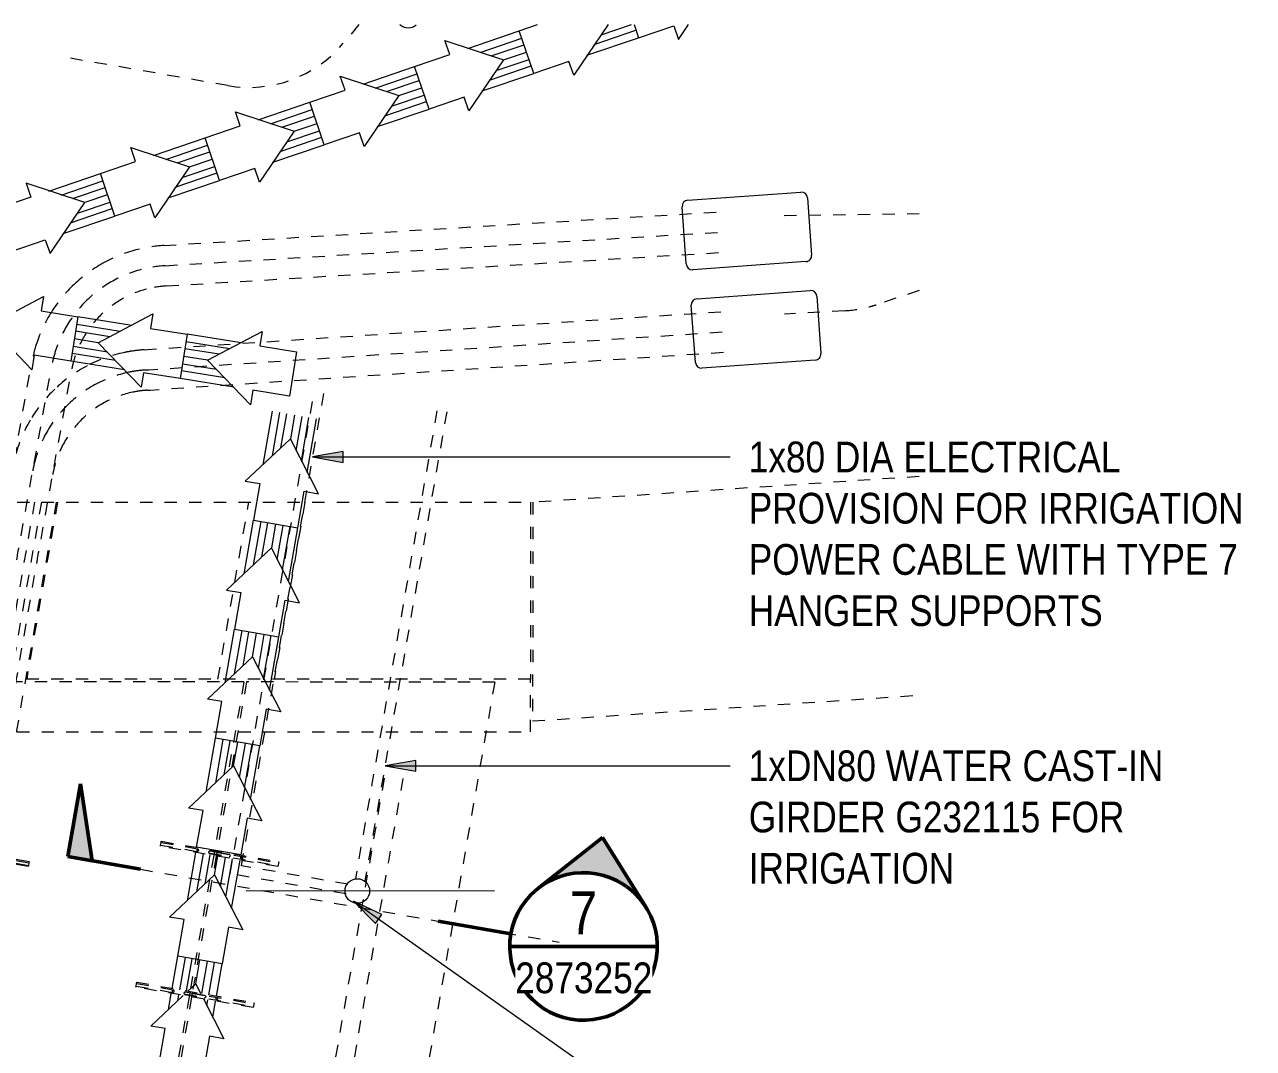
# Model space of a CAD drawing. Header units: metres. Extents: x 2 to 65, y 3 to 557.
# Drawn here: x 53.49 to 63.48, y 541.61 to 549.94 of the extents above; entities that cross this region are included whole.
import ezdxf

# ---------------------------------------------------------------- set-up
doc = ezdxf.new("R2010")
doc.units = ezdxf.units.M
for name, pattern in [('Dash - Tight', [0.0045, 0.003, -0.0015]), ('Dashed', [0.0075, 0.005, -0.0025]), ('Dot_Section Line', [0.02, 0, -0.02]), ('JacobsDash', [0.0045, 0.003, -0.0015]), ('JacobsDoubleCenter', [0.0255, 0.015, -0.0015, 0.003, -0.0015, 0.003, -0.0015])]:
    doc.linetypes.add(name, pattern=pattern)
for name, color, linetype, lineweight in [('A-DETL', 7, 'Continuous', 13), ('A-GENM', 7, 'Continuous', 35), ('G-ANNO-TEXT', 7, 'Continuous', 9), ('S-BEAM', 7, 'Continuous', 50), ('S-BEAM-HDLN', 7, 'JacobsDash', 18)]:
    doc.layers.add(name, color=color, linetype=linetype, lineweight=lineweight)
doc.layers.add('G-ANNO-SYMB', color=7, linetype='Continuous', lineweight=35, true_color=0x0080ff)
doc.styles.add('Arial Narrow_4', font='ARIALN.TTF', dxfattribs={"height": 0.35})
doc.styles.add('Arial Narrow_5', font='ARIALN.TTF', dxfattribs={"height": 0.25})

# ---------------------------------------------------------------- blocks, each defined once
blk = doc.blocks.new('T2DPAA-T2D-C3S-SD-M2D-100010_250_dwg-40816791-DRG-2873251 - SERVICE SUPPORT GENERAL ARRANGEMENT PLAN')
at = {"color": 252, "lineweight": 18, "true_color": 0x888888}
for p, q in [((82.8273, -621.7035), (83.073, -622.072)), ((82.8215, -621.8088), (83.0204, -622.1071)), ((82.5231, -621.9063), (82.7688, -622.2749)), ((82.8176, -621.9044), (82.9736, -622.1383)), ((82.6226, -621.9414), (82.8215, -622.2398)), ((82.7123, -621.9746), (82.8683, -622.2086)), ((81.5805, -622.6733), (81.5358, -622.2326)), ((81.6349, -622.583), (81.5987, -622.2262)), ((81.6831, -622.5003), (81.6547, -622.2206)), ((81.809, -622.4876), (81.7806, -622.2078)), ((81.8728, -622.5588), (81.8365, -622.2021)), ((81.9442, -622.6364), (81.8995, -622.1957)), ((83.3266, -622.4523), (83.5723, -622.8209)), ((83.3207, -622.5576), (83.5196, -622.856)), ((83.0224, -622.6551), (83.2681, -623.0237)), ((83.1218, -622.6902), (83.3208, -622.9886)), ((83.2115, -622.7234), (83.3676, -622.9574)), ((83.3168, -622.6532), (83.4728, -622.8872)), ((81.6714, -623.5687), (81.6267, -623.128)), ((81.7259, -623.4784), (81.6896, -623.1216)), ((81.774, -623.3957), (81.7456, -623.1159)), ((81.8999, -623.383), (81.8715, -623.1032)), ((81.9637, -623.4542), (81.9275, -623.0975)), ((82.0352, -623.5318), (81.9904, -623.0911)), ((83.8258, -623.2012), (84.0716, -623.5697)), ((83.82, -623.3065), (84.0189, -623.6048)), ((83.5217, -623.404), (83.7674, -623.7725)), ((83.8161, -623.402), (83.9721, -623.636)), ((83.6211, -623.4391), (83.82, -623.7374)), ((83.7108, -623.4722), (83.8668, -623.7062)), ((81.1222, -623.9598), (81.5634, -623.9209)), ((80.2256, -624.0388), (80.6669, -623.9999)), ((81.2118, -624.0154), (81.5689, -623.9839)), ((84.3251, -623.95), (84.5708, -624.3185)), ((79.3291, -624.1178), (79.7703, -624.0789)), ((80.3152, -624.0944), (80.6724, -624.0629)), ((80.3972, -624.1437), (80.6773, -624.119)), ((81.2937, -624.0646), (81.5739, -624.04)), ((84.3193, -624.0553), (84.5182, -624.3536)), ((77.9753, -624.2371), (77.9773, -624.237)), ((78.4326, -624.1968), (78.8738, -624.158)), ((78.5222, -624.2525), (78.8794, -624.221)), ((79.4187, -624.1734), (79.7759, -624.142)), ((79.5007, -624.2227), (79.7808, -624.198)), ((81.2327, -624.2535), (81.5899, -624.222)), ((81.3048, -624.1907), (81.585, -624.166)), ((84.0209, -624.1528), (84.2666, -624.5213)), ((84.1204, -624.1879), (84.3193, -624.4862)), ((84.2101, -624.221), (84.3661, -624.455)), ((84.3154, -624.1508), (84.4714, -624.3848)), ((76.8156, -624.3394), (77.0808, -624.316)), ((77.5361, -624.2759), (77.9345, -624.2407)), ((77.6257, -624.3315), (77.94, -624.3038)), ((77.9808, -624.3002), (77.9828, -624.3)), ((78.6042, -624.3017), (78.8843, -624.277)), ((79.5118, -624.3487), (79.7919, -624.3241)), ((80.3362, -624.3325), (80.6934, -624.3011)), ((80.4083, -624.2697), (80.6885, -624.245)), ((81.1543, -624.324), (81.5955, -624.2851)), ((76.6395, -624.3549), (76.7747, -624.343)), ((76.7291, -624.4105), (76.7803, -624.406)), ((76.8211, -624.4024), (77.0863, -624.379)), ((76.826, -624.4584), (77.0912, -624.435)), ((77.7076, -624.3807), (77.9449, -624.3598)), ((77.9857, -624.3562), (77.9878, -624.356)), ((77.9913, -624.4192), (77.9933, -624.4191)), ((78.6153, -624.4278), (78.8954, -624.4031)), ((79.4397, -624.4116), (79.7969, -624.3801)), ((80.2577, -624.403), (80.6989, -624.3641)), ((76.9007, -624.5154), (76.8361, -624.5737)), ((77.7187, -624.5068), (77.9559, -624.4859)), ((77.9968, -624.4823), (77.9989, -624.4821)), ((78.4647, -624.561), (78.9059, -624.5221)), ((78.5432, -624.4906), (78.9003, -624.4591)), ((79.3612, -624.482), (79.8024, -624.4431)), ((76.837, -624.5845), (77.1024, -624.5611)), ((76.8419, -624.6405), (77.1073, -624.6171)), ((77.5682, -624.64), (77.9664, -624.6049)), ((77.6466, -624.5696), (77.9608, -624.5419)), ((78.0017, -624.5383), (78.0038, -624.5381)), ((78.0072, -624.6013), (78.0094, -624.6012)), ((76.6716, -624.7191), (76.8066, -624.7072)), ((76.7501, -624.6486), (76.8011, -624.6441)), ((76.8474, -624.7036), (77.1129, -624.6802)), ((84.8244, -624.6988), (85.0701, -625.0673)), ((84.8185, -624.8041), (85.0174, -625.1024)), ((84.5202, -624.9016), (84.7659, -625.2701)), ((84.6196, -624.9367), (84.8186, -625.235)), ((84.8146, -624.8996), (84.9706, -625.1336)), ((84.7093, -624.9698), (84.8653, -625.2038)), ((85.0195, -625.6504), (85.2652, -626.019)), ((85.1189, -625.6855), (85.3178, -625.9839)), ((85.2086, -625.7187), (85.3533, -625.9357))]:
    blk.add_line(p, q, dxfattribs=at)
at = {"color": 252, "lineweight": 18, "true_color": 0x888888, "flags": 128}
for points in [[(81.6466, -621.5146), (81.9879, -621.8828), (81.8689, -621.8948), (81.8995, -622.1956), (81.5358, -622.2326), (81.5052, -621.9318), (81.3863, -621.9439), (81.6466, -621.5146), (81.6267, -621.3188)], [(82.9209, -622.1734), (82.8117, -622.0097), (82.841, -621.5085), (82.7415, -621.5748), (82.5738, -621.3233), (82.2696, -621.5261), (82.4373, -621.7776), (82.3379, -621.8439), (82.8117, -622.0097)], [(83.311, -622.7585), (82.8371, -622.5928), (82.9366, -622.5265), (82.7689, -622.2749), (83.0731, -622.0721), (83.2408, -622.3236), (83.3402, -622.2573), (83.311, -622.7585), (83.4202, -622.9223)], [(81.7375, -622.41), (82.0788, -622.7782), (81.9599, -622.7902), (81.9904, -623.091), (81.6267, -623.1279), (81.5961, -622.8272), (81.4772, -622.8393), (81.7375, -622.41), (81.7176, -622.2142)], [(83.8103, -623.5073), (83.3364, -623.3416), (83.4359, -623.2753), (83.2681, -623.0237), (83.5723, -622.8209), (83.74, -623.0725), (83.8395, -623.0062), (83.8103, -623.5073), (83.9195, -623.6711)], [(81.8284, -623.3054), (82.1697, -623.6736), (82.0508, -623.6856), (82.0813, -623.9864), (81.7176, -624.0233), (81.6871, -623.7226), (81.5682, -623.7346), (81.8284, -623.3054), (81.8086, -623.1096)], [(84.3095, -624.2561), (83.8357, -624.0904), (83.9351, -624.0241), (83.7674, -623.7726), (84.0716, -623.5697), (84.2393, -623.8213), (84.3387, -623.755), (84.3095, -624.2561), (84.4187, -624.4199)], [(80.6829, -624.182), (80.4868, -624.1993), (80.0611, -623.9333), (80.0716, -624.0524), (79.7704, -624.0789), (79.8025, -624.4431), (80.1037, -624.4166), (80.1141, -624.5356), (80.4868, -624.1993)], [(81.5794, -624.103), (81.3833, -624.1203), (80.9576, -623.8543), (80.9681, -623.9734), (80.6669, -623.9999), (80.699, -624.3641), (81.0002, -624.3375), (81.0107, -624.4566), (81.3833, -624.1203)], [(79.5903, -624.2783), (79.2176, -624.6146), (79.2071, -624.4956), (78.906, -624.5221), (78.8739, -624.1579), (79.175, -624.1314), (79.1645, -624.0123), (79.5903, -624.2783), (79.7864, -624.261)], [(78.6938, -624.3573), (78.3211, -624.6937), (78.3106, -624.5746), (78.0095, -624.6011), (77.9774, -624.237), (78.2785, -624.2104), (78.268, -624.0914), (78.6938, -624.3573), (78.8899, -624.34)], [(77.7972, -624.4363), (77.4246, -624.7727), (77.4141, -624.6536), (77.1129, -624.6802), (77.0808, -624.316), (77.382, -624.2894), (77.3715, -624.1704), (77.7972, -624.4363), (77.9504, -624.4228)], [(76.7979, -624.6081), (76.528, -624.8517), (76.5176, -624.7326), (76.2164, -624.7592), (76.1843, -624.395), (76.4855, -624.3685), (76.475, -624.2494), (76.7834, -624.4421)], [(84.8088, -625.0049), (84.3349, -624.8392), (84.4344, -624.7729), (84.2667, -624.5214), (84.5709, -624.3186), (84.7386, -624.5701), (84.838, -624.5038), (84.8088, -625.0049), (84.918, -625.1687)], [(76.8269, -624.4693), (76.9007, -624.5154), (77.0968, -624.4981)], [(85.3046, -625.7526), (84.8342, -625.588), (84.9337, -625.5217), (84.7659, -625.2702), (85.0701, -625.0674), (85.1573, -625.1981)], [(85.3589, -625.9566), (85.2652, -626.019), (85.4329, -626.2706), (85.3335, -626.3369), (85.4729, -626.3856)]]:
    blk.add_lwpolyline(points, dxfattribs=at)
blk = doc.blocks.new('T2DPAA-T2D-PWC-SD-M2D-100001_ProposedDrainage_rvt-1-DRG-2873251 - SERVICE SUPPORT GENERAL ARRANGEMENT PLAN')
at = {"color": 252, "lineweight": 18, "true_color": 0x888888, "rotation": 75.11694444444437}
blk.add_blockref('T2DPAA-T2D-C3S-SD-M2D-100010_250_dwg-40816791-DRG-2873251 - SERVICE SUPPORT GENERAL ARRANGEMENT PLAN', (-1731.0833, 628.2185), dxfattribs=at)
blk = doc.blocks.new('T2DPAA-T2D-C3S-TT-XRF-100101_dwg-40805445-DRG-2873251 - SERVICE SUPPORT GENERAL ARRANGEMENT PLAN')
at = {"color": 191, "lineweight": 18, "true_color": 0xbf7fff}
for p, q in [((-204.911, -619.1575), (-204.4697, -619.0058)), ((-204.4059, -619.037), (-204.1058, -619.9102)), ((-204.6421, -620.0945), (-204.9422, -619.2212)), ((-205.6664, -619.4362), (-205.225, -619.2846)), ((-205.1612, -619.3157), (-204.8612, -620.189)), ((-205.3975, -620.3733), (-205.6975, -619.5)), ((-204.137, -619.974), (-204.5784, -620.1257)), ((-204.8923, -620.2527), (-205.3337, -620.4044))]:
    blk.add_line(p, q, dxfattribs=at)
at = {"color": 191, "linetype": 'Dashed', "lineweight": 18, "true_color": 0xbf7fff}
blk.add_line((-204.6329, -621.0462), (-204.8348, -620.7368), dxfattribs=at)
at = {"color": 191, "linetype": 'Dashed', "lineweight": 18, "true_color": 0xbf7fff, "flags": 128}
for points in [[(-211.0418, -614.5582), (-208.6168, -614.3463), (-208.6082, -614.3455), (-208.5651, -614.3418), (-208.5578, -614.3412), (-208.5062, -614.337), (-207.0563, -614.2194)], [(-211.0274, -614.7226), (-208.6025, -614.5107), (-208.5939, -614.5099), (-208.5507, -614.5061), (-208.5445, -614.5056), (-208.4929, -614.5014), (-207.043, -614.3838)], [(-211.0274, -614.7227), (-208.606, -614.511), (-208.5974, -614.5102), (-208.5494, -614.506), (-208.5431, -614.5055), (-208.4893, -614.5011), (-207.9021, -614.4535)], [(-211.013, -614.887), (-208.5881, -614.675), (-208.5795, -614.6743), (-208.5364, -614.6705), (-208.5312, -614.6701), (-208.4795, -614.6659), (-207.0296, -614.5483)], [(-211.013, -614.8871), (-208.5917, -614.6754), (-208.583, -614.6746), (-208.535, -614.6704), (-208.5298, -614.67), (-208.476, -614.6656), (-207.8888, -614.618)], [(-205.8563, -615.014), (-204.9748, -617.6736), (-204.9744, -617.6749), (-204.4324, -619.31), (-204.4324, -619.3101)], [(-206.8738, -615.1303), (-206.8653, -615.1556), (-206.8653, -615.1556), (-205.3505, -619.642), (-205.3504, -619.6421)], [(-206.7175, -615.0775), (-206.709, -615.1028), (-206.709, -615.1028), (-205.1941, -619.5892), (-205.1941, -619.5893)], [(-206.1695, -615.1178), (-205.2881, -617.7774), (-205.2876, -617.7787), (-204.7457, -619.4138), (-204.7457, -619.4139)], [(-206.0129, -615.0659), (-205.1314, -617.7255), (-205.131, -617.7268), (-204.5891, -619.3619), (-204.589, -619.362)], [(-207.0302, -615.1831), (-207.0216, -615.2083), (-207.0216, -615.2084), (-205.5068, -619.6947), (-205.5068, -619.6948)], [(-204.03, -620.886), (-204.3375, -619.7889), (-204.3375, -619.7888)], [(-204.948, -620.5005), (-205.0999, -620.0349), (-205.1, -620.0348)]]:
    blk.add_lwpolyline(points, dxfattribs=at)
at = {"color": 191, "linetype": 'Dashed', "lineweight": 18, "true_color": 0xbf7fff}
for centre, radius, start, end in [((-206.9621, -615.3805), 1.165, 86.98884, 94.63763), ((-206.9621, -615.3805), 1.165, 72.66489, 86.98884), ((-207.8213, -615.4502), 1.165, 74.44541, 90.3609), ((-207.8213, -615.4502), 1.165, 58.52991, 74.4454), ((-206.9621, -615.3805), 1.165, 58.34095, 72.66489), ((-206.9621, -615.3805), 1, 86.98884, 94.63763), ((-206.9621, -615.3805), 1, 72.66489, 86.98884), ((-206.9621, -615.3805), 1, 58.34095, 72.66489), ((-206.9621, -615.3805), 1.165, 44.017, 58.34095), ((-207.8213, -615.4502), 1, 90.3609, 94.63763), ((-207.8213, -615.4502), 1, 74.44541, 90.3609), ((-207.8213, -615.4502), 1, 58.52991, 74.4454), ((-207.8213, -615.4502), 1.165, 42.61442, 58.52991), ((-206.9621, -615.3805), 1, 44.017, 58.34095), ((-207.8213, -615.4502), 0.835, 90.3609, 94.63763), ((-207.8213, -615.4502), 0.835, 74.44541, 90.3609), ((-207.8213, -615.4502), 1, 42.61442, 58.52991), ((-206.9621, -615.3805), 0.835, 86.98884, 94.63763), ((-206.9621, -615.3805), 0.835, 72.66489, 86.98884), ((-206.9621, -615.3805), 0.835, 58.34095, 72.66489), ((-206.9621, -615.3805), 1.165, 29.69306, 44.017), ((-207.8213, -615.4502), 0.835, 58.52991, 74.4454), ((-207.8213, -615.4502), 0.835, 42.61442, 58.52991), ((-207.8213, -615.4502), 1.165, 26.69892, 42.61442), ((-206.9621, -615.3805), 0.835, 44.017, 58.34095), ((-206.9621, -615.3805), 1, 29.69306, 44.017), ((-207.8213, -615.4502), 1, 26.69892, 42.61442), ((-206.9621, -615.3805), 0.835, 29.69306, 44.017), ((-206.9621, -615.3805), 1.165, 18.33729, 29.69306), ((-207.8213, -615.4502), 0.835, 26.69892, 42.61442), ((-207.8213, -615.4502), 1.165, 23.34722, 26.69892), ((-206.9621, -615.3805), 1, 18.33729, 29.69306), ((-207.8213, -615.4502), 1, 23.34722, 26.69892), ((-207.8213, -615.4502), 1.165, 18.65745, 23.34722), ((-206.9621, -615.3805), 0.835, 18.33729, 29.69306), ((-207.8213, -615.4502), 0.835, 23.34722, 26.69892), ((-207.8213, -615.4502), 0.835, 18.65745, 23.34722), ((-207.8213, -615.4502), 1, 18.65745, 23.34722), ((-203.9973, -620.1903), 1, 198.07209, 209.95142), ((-203.9973, -620.1903), 1, 209.95141, 213.12712)]:
    blk.add_arc(centre, radius, start, end, dxfattribs=at)
at = {"color": 191, "lineweight": 18, "true_color": 0xbf7fff}
for centre, start, end in [((-204.4533, -619.0533), 18.96246, 108.96246), ((-204.8947, -619.2049), 108.96246, 198.96246), ((-205.2087, -619.332), 18.96246, 108.96246), ((-205.6501, -619.4837), 108.96246, 198.96246), ((-204.1533, -619.9265), 288.96246, 18.96246), ((-204.5947, -620.0782), 198.96246, 288.96246), ((-204.9086, -620.2053), 288.96246, 18.96246), ((-205.35, -620.3569), 198.96246, 288.96246)]:
    blk.add_arc(centre, 0.0502, start, end, dxfattribs=at)
blk = doc.blocks.new('T2DPAA-T2D-PWC-TT-M2D-100010_ProposedITS_rvt-1-DRG-2873251 - SERVICE SUPPORT GENERAL ARRANGEMENT PLAN')
at = {"color": 191, "linetype": 'Dashed', "lineweight": 18, "true_color": 0xbf7fff, "rotation": 75.11694444444437}
blk.add_blockref('T2DPAA-T2D-C3S-TT-XRF-100101_dwg-40805445-DRG-2873251 - SERVICE SUPPORT GENERAL ARRANGEMENT PLAN', (-1649.5339, 905.0565), dxfattribs=at)
blk = doc.blocks.new('T2DPAA-T2D-C3S-TF-XRF-100102_dwg-40805790-DRG-2873251 - SERVICE SUPPORT GENERAL ARRANGEMENT PLAN')
at = {"color": 1, "linetype": 'Dash - Tight', "lineweight": 18, "true_color": 0xff0000}
for p, q in [((67.9605, -690.3968), (67.8428, -689.059)), ((68.7139, -691.2994), (68.534, -691.2155))]:
    blk.add_line(p, q, dxfattribs=at)
at = {"lineweight": 18}
blk.add_line((68.7994, -691.6208), (68.7973, -691.6252), dxfattribs=at)
at = {"color": 1, "linetype": 'Dash - Tight', "lineweight": 18, "true_color": 0xff0000}
blk.add_arc((68.9567, -690.3092), 1, 185.02785, 244.99968, dxfattribs=at)
at = {"lineweight": 18}
blk.add_arc((68.888, -691.6674), 0.1, 154.99968, 236.22518, dxfattribs=at)
blk = doc.blocks.new('T2DPAA-T2D-PWC-TF-M2D-100101_TrafficSigDesign_rvt-1-DRG-2873251 - SERVICE SUPPORT GENERAL ARRANGEMENT PLAN')
at = {"color": 1, "linetype": 'Dash - Tight', "lineweight": 18, "true_color": 0xff0000, "rotation": 75.11694444444437}
blk.add_blockref('T2DPAA-T2D-C3S-TF-XRF-100102_dwg-40805790-DRG-2873251 - SERVICE SUPPORT GENERAL ARRANGEMENT PLAN', (-1792.1969, 661.0881), dxfattribs=at)
blk = doc.blocks.new('11_GEN_BR08_Type 3 Conduits_Support - 11_Type 2_6x100 Conduits-8968841-DRG-2873251 - SERVICE SUPPORT GENERAL ARRANGEMENT PLAN')
at = {"layer": 'A-GENM', "lineweight": 9}
for p, q in [((-0.485, 0.011), (-0.485, 0.0205)), ((-0.485, 0.0205), (0.485, 0.0205)), ((-0.485, -0.011), (-0.485, 0.011)), ((0.485, 0.011), (-0.485, 0.011)), ((0.485, 0.0205), (0.485, 0.011)), ((0.485, 0.011), (0.485, -0.011)), ((-0.485, -0.0205), (-0.485, -0.011)), ((0.485, -0.011), (-0.485, -0.011)), ((0.485, -0.0205), (-0.485, -0.0205)), ((0.485, -0.011), (0.485, -0.0205))]:
    blk.add_line(p, q, dxfattribs=at)
for centre, start, end in [((-0.265, 0), 90, 270), ((-0.265, 0), 270, 90), ((0.265, 0), 90, 270), ((0.265, 0), 270, 90)]:
    blk.add_arc(centre, 0.008, start, end, dxfattribs=at)
blk = doc.blocks.new('11_GEN_BR08_Utilities_Support - 11_GEN_8x100 COMMS-9336096-DRG-2873251 - SERVICE SUPPORT GENERAL ARRANGEMENT PLAN')
at = {"layer": 'A-GENM', "linetype": 'JacobsDash', "lineweight": 9}
for p, q in [((-0.485, 0.011), (-0.485, 0.0205)), ((-0.485, 0.0205), (0.485, 0.0205)), ((-0.485, -0.011), (-0.485, 0.011)), ((-0.485, 0.011), (0.485, 0.011)), ((0.485, 0.0205), (0.485, 0.011)), ((0.485, 0.011), (0.485, -0.011)), ((-0.485, -0.0205), (-0.485, -0.011)), ((-0.485, -0.011), (0.485, -0.011)), ((0.485, -0.0205), (-0.485, -0.0205)), ((0.485, -0.011), (0.485, -0.0205))]:
    blk.add_line(p, q, dxfattribs=at)
at = {"layer": 'A-GENM', "linetype": 'JacobsDash', "lineweight": 9, "flags": 128}
for points in [[(0.083, 0.008), (0.0829, 0.008), (0.0827, 0.008), (0.0824, 0.008), (0.0819, 0.008), (0.0813, 0.008), (0.0806, 0.008), (0.0798, 0.008), (0.0788, 0.008), (0.0777, 0.008), (0.0764, 0.008), (0.0751, 0.008), (0.0736, 0.008), (0.072, 0.008), (0.0703, 0.008), (0.0685, 0.008), (0.0666, 0.008), (0.0645, 0.008), (0.0624, 0.008), (0.0602, 0.008), (0.0578, 0.008), (0.0554, 0.008), (0.0529, 0.008), (0.0503, 0.008), (0.0476, 0.008), (0.0448, 0.008), (0.042, 0.008), (0.0391, 0.008), (0.0362, 0.008), (0.0331, 0.008), (0.0301, 0.008), (0.027, 0.008), (0.0238, 0.008), (0.0206, 0.008), (0.0174, 0.008), (0.0141, 0.008), (0.0108, 0.008), (0.0075, 0.008), (0.0042, 0.008), (0.0009, 0.008), (-0.0024, 0.008), (-0.0057, 0.008), (-0.009, 0.008), (-0.0123, 0.008), (-0.0156, 0.008), (-0.0189, 0.008), (-0.0221, 0.008), (-0.0253, 0.008), (-0.0284, 0.008), (-0.0315, 0.008), (-0.0345, 0.008), (-0.0375, 0.008), (-0.0405, 0.008), (-0.0433, 0.008), (-0.0461, 0.008), (-0.0488, 0.008), (-0.0515, 0.008), (-0.0541, 0.008), (-0.0565, 0.008), (-0.0589, 0.008), (-0.0612, 0.008), (-0.0634, 0.008), (-0.0655, 0.008), (-0.0675, 0.008), (-0.0694, 0.008), (-0.0711, 0.008), (-0.0728, 0.008), (-0.0743, 0.008), (-0.0757, 0.008), (-0.077, 0.008), (-0.0782, 0.008), (-0.0793, 0.008), (-0.0802, 0.008), (-0.081, 0.008), (-0.0816, 0.008), (-0.0822, 0.008), (-0.0826, 0.008), (-0.0828, 0.008), (-0.083, 0.008), (-0.083, 0.008)], [(-0.083, -0.008), (-0.0829, -0.008), (-0.0827, -0.008), (-0.0824, -0.008), (-0.0819, -0.008), (-0.0813, -0.008), (-0.0806, -0.008), (-0.0798, -0.008), (-0.0788, -0.008), (-0.0777, -0.008), (-0.0764, -0.008), (-0.0751, -0.008), (-0.0736, -0.008), (-0.072, -0.008), (-0.0703, -0.008), (-0.0685, -0.008), (-0.0666, -0.008), (-0.0645, -0.008), (-0.0624, -0.008), (-0.0602, -0.008), (-0.0578, -0.008), (-0.0554, -0.008), (-0.0529, -0.008), (-0.0503, -0.008), (-0.0476, -0.008), (-0.0448, -0.008), (-0.042, -0.008), (-0.0391, -0.008), (-0.0362, -0.008), (-0.0331, -0.008), (-0.0301, -0.008), (-0.027, -0.008), (-0.0238, -0.008), (-0.0206, -0.008), (-0.0174, -0.008), (-0.0141, -0.008), (-0.0108, -0.008), (-0.0075, -0.008), (-0.0042, -0.008), (-0.0009, -0.008), (0.0024, -0.008), (0.0057, -0.008), (0.009, -0.008), (0.0123, -0.008), (0.0156, -0.008), (0.0189, -0.008), (0.0221, -0.008), (0.0253, -0.008), (0.0284, -0.008), (0.0315, -0.008), (0.0345, -0.008), (0.0375, -0.008), (0.0405, -0.008), (0.0433, -0.008), (0.0461, -0.008), (0.0488, -0.008), (0.0515, -0.008), (0.0541, -0.008), (0.0565, -0.008), (0.0589, -0.008), (0.0612, -0.008), (0.0634, -0.008), (0.0655, -0.008), (0.0675, -0.008), (0.0694, -0.008), (0.0711, -0.008), (0.0728, -0.008), (0.0743, -0.008), (0.0757, -0.008), (0.077, -0.008), (0.0782, -0.008), (0.0793, -0.008), (0.0802, -0.008), (0.081, -0.008), (0.0816, -0.008), (0.0822, -0.008), (0.0826, -0.008), (0.0828, -0.008), (0.083, -0.008), (0.083, -0.008)]]:
    blk.add_lwpolyline(points, dxfattribs=at)
at = {"layer": 'A-GENM', "linetype": 'JacobsDash', "lineweight": 9}
for centre, start, end in [((-0.18, 0), 90, 270), ((-0.18, 0), 270, 90), ((-0.083, 0), 150, 180), ((-0.083, 0), 180, 210), ((-0.083, 0), 75, 135), ((0.083, 0), 60, 99.61192), ((0.083, 0), 0, 30), ((0.083, 0), 330, 0), ((0.18, 0), 90, 270), ((0.18, 0), 270, 90), ((-0.083, 0), 240, 279.61192), ((0.083, 0), 255, 300)]:
    blk.add_arc(centre, 0.008, start, end, dxfattribs=at)
blk = doc.blocks.new('11_GEN_BR08_Utilities_Support - 11_GEN_8x100 COMMS-9336121-DRG-2873251 - SERVICE SUPPORT GENERAL ARRANGEMENT PLAN')
at = {"layer": 'A-GENM', "linetype": 'JacobsDash', "lineweight": 9}
for p, q in [((-0.485, 0.011), (-0.485, 0.0205)), ((-0.485, 0.0205), (0.485, 0.0205)), ((-0.485, -0.011), (-0.485, 0.011)), ((-0.485, 0.011), (0.485, 0.011)), ((0.485, 0.0205), (0.485, 0.011)), ((0.485, 0.011), (0.485, -0.011)), ((-0.485, -0.0205), (-0.485, -0.011)), ((-0.485, -0.011), (0.485, -0.011)), ((0.485, -0.0205), (-0.485, -0.0205)), ((0.485, -0.011), (0.485, -0.0205))]:
    blk.add_line(p, q, dxfattribs=at)
at = {"layer": 'A-GENM', "linetype": 'JacobsDash', "lineweight": 9, "flags": 128}
for points in [[(0.083, 0.008), (0.0829, 0.008), (0.0827, 0.008), (0.0824, 0.008), (0.0819, 0.008), (0.0813, 0.008), (0.0806, 0.008), (0.0798, 0.008), (0.0788, 0.008), (0.0777, 0.008), (0.0764, 0.008), (0.0751, 0.008), (0.0736, 0.008), (0.072, 0.008), (0.0703, 0.008), (0.0685, 0.008), (0.0666, 0.008), (0.0645, 0.008), (0.0624, 0.008), (0.0602, 0.008), (0.0578, 0.008), (0.0554, 0.008), (0.0529, 0.008), (0.0503, 0.008), (0.0476, 0.008), (0.0448, 0.008), (0.042, 0.008), (0.0391, 0.008), (0.0362, 0.008), (0.0331, 0.008), (0.0301, 0.008), (0.027, 0.008), (0.0238, 0.008), (0.0206, 0.008), (0.0174, 0.008), (0.0141, 0.008), (0.0108, 0.008), (0.0075, 0.008), (0.0042, 0.008), (0.0009, 0.008), (-0.0024, 0.008), (-0.0057, 0.008), (-0.009, 0.008), (-0.0123, 0.008), (-0.0156, 0.008), (-0.0189, 0.008), (-0.0221, 0.008), (-0.0253, 0.008), (-0.0284, 0.008), (-0.0315, 0.008), (-0.0345, 0.008), (-0.0375, 0.008), (-0.0405, 0.008), (-0.0433, 0.008), (-0.0461, 0.008), (-0.0488, 0.008), (-0.0515, 0.008), (-0.0541, 0.008), (-0.0565, 0.008), (-0.0589, 0.008), (-0.0612, 0.008), (-0.0634, 0.008), (-0.0655, 0.008), (-0.0675, 0.008), (-0.0694, 0.008), (-0.0711, 0.008), (-0.0728, 0.008), (-0.0743, 0.008), (-0.0757, 0.008), (-0.077, 0.008), (-0.0782, 0.008), (-0.0793, 0.008), (-0.0802, 0.008), (-0.081, 0.008), (-0.0816, 0.008), (-0.0822, 0.008), (-0.0826, 0.008), (-0.0828, 0.008), (-0.083, 0.008), (-0.083, 0.008)], [(-0.083, -0.008), (-0.0829, -0.008), (-0.0827, -0.008), (-0.0824, -0.008), (-0.0819, -0.008), (-0.0813, -0.008), (-0.0806, -0.008), (-0.0798, -0.008), (-0.0788, -0.008), (-0.0777, -0.008), (-0.0764, -0.008), (-0.0751, -0.008), (-0.0736, -0.008), (-0.072, -0.008), (-0.0703, -0.008), (-0.0685, -0.008), (-0.0666, -0.008), (-0.0645, -0.008), (-0.0624, -0.008), (-0.0602, -0.008), (-0.0578, -0.008), (-0.0554, -0.008), (-0.0529, -0.008), (-0.0503, -0.008), (-0.0476, -0.008), (-0.0448, -0.008), (-0.042, -0.008), (-0.0391, -0.008), (-0.0362, -0.008), (-0.0331, -0.008), (-0.0301, -0.008), (-0.027, -0.008), (-0.0238, -0.008), (-0.0206, -0.008), (-0.0174, -0.008), (-0.0141, -0.008), (-0.0108, -0.008), (-0.0075, -0.008), (-0.0042, -0.008), (-0.0009, -0.008), (0.0024, -0.008), (0.0057, -0.008), (0.009, -0.008), (0.0123, -0.008), (0.0156, -0.008), (0.0189, -0.008), (0.0221, -0.008), (0.0253, -0.008), (0.0284, -0.008), (0.0315, -0.008), (0.0345, -0.008), (0.0375, -0.008), (0.0405, -0.008), (0.0433, -0.008), (0.0461, -0.008), (0.0488, -0.008), (0.0515, -0.008), (0.0541, -0.008), (0.0565, -0.008), (0.0589, -0.008), (0.0612, -0.008), (0.0634, -0.008), (0.0655, -0.008), (0.0675, -0.008), (0.0694, -0.008), (0.0711, -0.008), (0.0728, -0.008), (0.0743, -0.008), (0.0757, -0.008), (0.077, -0.008), (0.0782, -0.008), (0.0793, -0.008), (0.0802, -0.008), (0.081, -0.008), (0.0816, -0.008), (0.0822, -0.008), (0.0826, -0.008), (0.0828, -0.008), (0.083, -0.008), (0.083, -0.008)]]:
    blk.add_lwpolyline(points, dxfattribs=at)
at = {"layer": 'A-GENM', "linetype": 'JacobsDash', "lineweight": 9}
for centre, start, end in [((-0.18, 0), 90, 270), ((-0.18, 0), 270, 90), ((-0.083, 0), 150, 180), ((-0.083, 0), 180, 210), ((-0.083, 0), 75, 135), ((0.083, 0), 60, 99.61192), ((0.083, 0), 0, 30), ((0.083, 0), 330, 0), ((0.18, 0), 90, 270), ((0.18, 0), 270, 90), ((-0.083, 0), 240, 279.61192), ((0.083, 0), 255, 300)]:
    blk.add_arc(centre, 0.008, start, end, dxfattribs=at)
blk = doc.blocks.new('06_SFR_GCT_Girder_SuperT_BR08Edge_CS - Super T - 1815-6271143-DRG-2873251 - SERVICE SUPPORT GENERAL ARRANGEMENT PLAN')
at = {"layer": 'S-BEAM', "color": 252, "linetype": 'JacobsDash', "lineweight": 9, "true_color": 0x888888}
for p, q in [((-1107.3753, 544.5908), (-1109.3844, 544.5923)), ((-1107.3753, 544.5908), (-1107.6143, 543.2191)), ((-1107.6213, 543.1787), (-1107.8141, 542.0721)), ((-1107.8211, 542.0317), (-1108.0141, 540.9237))]:
    blk.add_line(p, q, dxfattribs=at)
at = {"layer": 'S-BEAM-HDLN', "color": 252, "lineweight": 9, "true_color": 0x888888}
for p, q in [((-1107.6143, 543.219), (-1107.6213, 543.1787)), ((-1107.8141, 542.072), (-1107.8211, 542.0317))]:
    blk.add_line(p, q, dxfattribs=at)
blk = doc.blocks.new('06_SFR_GCT_Girder_SuperT_BR08Edge_CS - Super T - 1815-6255747-DRG-2873251 - SERVICE SUPPORT GENERAL ARRANGEMENT PLAN')
at = {"layer": 'S-BEAM', "color": 252, "linetype": 'JacobsDash', "lineweight": 9, "true_color": 0x888888}
for p, q in [((-1105.3354, 544.5889), (-1111.5078, 509.1606)), ((-1107.3547, 544.5904), (-1107.5942, 543.2156)), ((-1105.3354, 544.5889), (-1107.3547, 544.5904)), ((-1107.6012, 543.1752), (-1107.794, 542.0686)), ((-1107.8011, 542.0282), (-1107.9941, 540.9202))]:
    blk.add_line(p, q, dxfattribs=at)
at = {"layer": 'S-BEAM-HDLN', "color": 252, "lineweight": 9, "true_color": 0x888888}
for p, q in [((-1107.5942, 543.2155), (-1107.6012, 543.1752)), ((-1107.794, 542.0685), (-1107.8011, 542.0283))]:
    blk.add_line(p, q, dxfattribs=at)
blk = doc.blocks.new('Drafting View - sectionTail-4870194-DRG-2873251 - SERVICE SUPPORT GENERAL ARRANGEMENT PLAN')
at = {"layer": 'G-ANNO-SYMB', "lineweight": 9}
blk.add_hatch(color=7, dxfattribs=at).paths.add_polyline_path([(-0.006, 0.006), (-0.004, 0), (-0.006, 0)])
at = {"layer": 'G-ANNO-SYMB', "color": 7, "lineweight": 50}
for p, q in [((-0.006, 0.006), (-0.006, 0)), ((-0.004, 0), (-0.006, 0.006)), ((-0.006, 0), (-0.004, 0)), ((-0.006, 0), (0, 0))]:
    blk.add_line(p, q, dxfattribs=at)
blk = doc.blocks.new('Drafting View - SectionHead-4898858-DRG-2873251 - SERVICE SUPPORT GENERAL ARRANGEMENT PLAN')
at = {"layer": 'G-ANNO-SYMB', "lineweight": 9}
h = blk.add_hatch(color=7, dxfattribs=at)
edge = h.paths.add_edge_path()
edge.add_line((-0.002, 0.009), (0.002472, 0.004003))
edge.add_arc((-0.002, 0), 0.006, 41.82771, 138.17229)
edge.add_line((-0.006472, 0.004003), (-0.002, 0.009))
at = {"layer": 'G-ANNO-SYMB', "color": 7, "lineweight": 50}
for p, q in [((-0.002, 0.009), (-0.006472, 0.004003)), ((0.002472, 0.004003), (-0.002, 0.009)), ((0.004, 0), (0.01, 0))]:
    blk.add_line(p, q, dxfattribs=at)
for start, end in [(360, 180), (180, 360)]:
    blk.add_arc((-0.002, 0), 0.006, start, end, dxfattribs=at)

msp = doc.modelspace()

# ---------------------------------------------------------------- hatches: boundary and pattern name
at = {"layer": 'G-ANNO-TEXT'}
for points in [[(55.8281, 546.4208), (56.0781, 546.3767), (56.0781, 546.4649)], [(56.4195, 543.9085), (56.6695, 543.8644), (56.6695, 543.9526)], [(56.1635, 542.8071), (56.342, 542.6266), (56.3929, 542.6985)]]:
    msp.add_hatch(color=256, dxfattribs=at).paths.add_polyline_path(points)

# ---------------------------------------------------------------- linework, layer by layer
at = {"layer": 'A-DETL', "color": 16, "linetype": 'JacobsDoubleCenter', "lineweight": 9, "true_color": 0x7f0000}
for p, q in [((55.1591, 543.0304), (55.8436, 546.9597)), ((55.2516, 543.0954), (55.9224, 546.9459)), ((56.1155, 542.9449), (55.2516, 543.0954)), ((56.1017, 542.8661), (55.1591, 543.0304))]:
    msp.add_line(p, q, dxfattribs=at)
at = {"layer": 'A-DETL', "color": 164, "linetype": 'JacobsDash', "lineweight": 9, "true_color": 0x002699}
for p, q in [((56.8408, 546.7958), (56.1773, 542.9875)), ((56.9207, 546.7888), (56.2557, 542.9716))]:
    msp.add_line(p, q, dxfattribs=at)
at = {"layer": 'A-DETL', "color": 191, "linetype": 'JacobsDash', "true_color": 0xbf7fff}
for p, q in [((53.5674, 546.0536), (46.4672, 505.2986)), ((53.6232, 546.0536), (46.523, 505.2986)), ((53.745, 546.0536), (46.6448, 505.2986))]:
    msp.add_line(p, q, dxfattribs=at)
at = {"layer": 'A-DETL', "color": 8, "linetype": 'JacobsDash', "lineweight": 18, "true_color": 0x808080}
for p, q in [((56.412, 543.8065), (50.5351, 510.0746)), ((56.5639, 543.8054), (50.6734, 509.9947))]:
    msp.add_line(p, q, dxfattribs=at)
at = {"layer": 'A-DETL', "color": 7, "lineweight": 9, "true_color": 0xffffff}
msp.add_line((57.3098, 542.8889), (55.2905, 542.8904), dxfattribs=at)
at = {"layer": 'A-DETL', "lineweight": 18}
msp.add_circle((56.1933, 542.8897), 0.1, dxfattribs=at)
at = {"layer": 'G-ANNO-SYMB', "color": 7, "linetype": 'Dot_Section Line', "lineweight": 9, "true_color": 0xffffff}
msp.add_line((54.43, 543.0665), (57.8365, 542.4731), dxfattribs=at)
at = {"layer": 'G-ANNO-SYMB', "color": 7, "lineweight": 50}
msp.add_line((57.4335, 542.4387), (58.6335, 542.4387), dxfattribs=at)
at = {"layer": 'G-ANNO-TEXT'}
for p, q in [((56.0781, 546.4649), (55.8281, 546.4208)), ((55.8281, 546.4208), (56.0781, 546.3767)), ((55.8281, 546.4208), (59.2275, 546.4208)), ((56.0781, 546.3767), (56.0781, 546.4649)), ((56.6695, 543.9526), (56.4195, 543.9085)), ((56.4195, 543.9085), (56.6695, 543.8644)), ((56.4195, 543.9085), (59.2275, 543.9085)), ((56.6695, 543.8644), (56.6695, 543.9526)), ((56.1635, 542.8071), (56.342, 542.6266)), ((56.3929, 542.6985), (56.1635, 542.8071)), ((56.342, 542.6266), (56.3929, 542.6985))]:
    msp.add_line(p, q, dxfattribs=at)
at = {"layer": 'S-BEAM', "color": 252, "linetype": 'JacobsDash', "lineweight": 9, "true_color": 0x888888}
for p, q in [((60.7646, 546.2617), (57.6223, 546.0522)), ((45.8261, 546.0536), (57.6012, 546.0536)), ((53.7547, 546.0536), (53.5038, 544.6136)), ((55.0601, 544.6136), (55.311, 546.0536)), ((55.7678, 546.0536), (55.5169, 544.6136)), ((57.6012, 546.0536), (57.6029, 544.6136)), ((57.6223, 546.0522), (57.6189, 544.273)), ((57.6029, 544.6136), (45.8261, 544.6136)), ((57.6034, 544.1836), (57.6029, 544.6136)), ((57.6189, 544.273), (60.7646, 544.4827)), ((45.8261, 544.1836), (57.6024, 544.1836)), ((57.6024, 544.1836), (57.6034, 544.1836)), ((57.6034, 544.1836), (57.6034, 544.1836))]:
    msp.add_line(p, q, dxfattribs=at)

# ---------------------------------------------------------------- block references
at = {"lineweight": 5}
for name in ['T2DPAA-T2D-PWC-TF-M2D-100101_TrafficSigDesign_rvt-1-DRG-2873251 - SERVICE SUPPORT GENERAL ARRANGEMENT PLAN', 'T2DPAA-T2D-PWC-TT-M2D-100010_ProposedITS_rvt-1-DRG-2873251 - SERVICE SUPPORT GENERAL ARRANGEMENT PLAN']:
    msp.add_blockref(name, (1162.6465, 0), dxfattribs=at)
at = {"color": 252, "lineweight": 5, "true_color": 0x888888}
msp.add_blockref('T2DPAA-T2D-PWC-SD-M2D-100001_ProposedDrainage_rvt-1-DRG-2873251 - SERVICE SUPPORT GENERAL ARRANGEMENT PLAN', (1162.6465, 0), dxfattribs=at)
at = {"layer": 'A-GENM', "lineweight": 9, "rotation": 170.1172754219587}
msp.add_blockref('11_GEN_BR08_Type 3 Conduits_Support - 11_Type 2_6x100 Conduits-8968841-DRG-2873251 - SERVICE SUPPORT GENERAL ARRANGEMENT PLAN', (53.043, 543.1926), dxfattribs=at)
at = {"layer": 'A-GENM', "linetype": 'JacobsDash', "lineweight": 9, "rotation": 350.1172754134132}
for name, p in [('11_GEN_BR08_Utilities_Support - 11_GEN_8x100 COMMS-9336121-DRG-2873251 - SERVICE SUPPORT GENERAL ARRANGEMENT PLAN', (55.0728, 543.1912)), ('11_GEN_BR08_Utilities_Support - 11_GEN_8x100 COMMS-9336096-DRG-2873251 - SERVICE SUPPORT GENERAL ARRANGEMENT PLAN', (54.8729, 542.0442))]:
    msp.add_blockref(name, p, dxfattribs=at)
at = {"layer": 'G-ANNO-SYMB', "color": 7, "lineweight": 50, "xscale": 99.99999999999994, "yscale": 99.99999999999994, "zscale": 99.99999999999994, "rotation": 350.1172754231111}
msp.add_blockref('Drafting View - sectionTail-4870194-DRG-2873251 - SERVICE SUPPORT GENERAL ARRANGEMENT PLAN', (54.43, 543.0665), dxfattribs=at)
at = {"layer": 'G-ANNO-SYMB', "color": 7, "lineweight": 50, "extrusion": (0, 0, -1), "xscale": 99.99999999999994, "yscale": 99.99999999999994, "zscale": 99.99999999999994, "rotation": 9.882724576889094}
msp.add_blockref('Drafting View - SectionHead-4898858-DRG-2873251 - SERVICE SUPPORT GENERAL ARRANGEMENT PLAN', (-57.8365, 542.4731), dxfattribs=at)
at = {"layer": 'S-BEAM-HDLN', "color": 252, "lineweight": 9, "true_color": 0x888888}
for name in ['06_SFR_GCT_Girder_SuperT_BR08Edge_CS - Super T - 1815-6271143-DRG-2873251 - SERVICE SUPPORT GENERAL ARRANGEMENT PLAN', '06_SFR_GCT_Girder_SuperT_BR08Edge_CS - Super T - 1815-6255747-DRG-2873251 - SERVICE SUPPORT GENERAL ARRANGEMENT PLAN']:
    msp.add_blockref(name, (1162.6465, 0), dxfattribs=at)

# ---------------------------------------------------------------- next in the draw order: texts
at = {"layer": 'G-ANNO-SYMB', "color": 7, "lineweight": 9, "insert": (57.921, 542.8884), "char_height": 0.35, "attachment_point": 1, "style": 'Arial Narrow_4', "bg_fill": 3, "box_fill_scale": 1, "bg_fill_color": 256, "bg_fill_transparency": 0}
msp.add_mtext('7', dxfattribs=at)
at = {"layer": 'G-ANNO-SYMB', "color": 7, "lineweight": 9, "insert": (57.478, 542.3084), "char_height": 0.25, "attachment_point": 1, "style": 'Arial Narrow_5', "bg_fill": 3, "box_fill_scale": 1, "bg_fill_color": 256, "bg_fill_true_color": 13158600, "bg_fill_transparency": 0}
msp.add_mtext('2873252', dxfattribs=at)
at = {"layer": 'G-ANNO-TEXT', "char_height": 0.25, "attachment_point": 1, "style": 'Arial Narrow_5', "bg_fill": 3, "box_fill_scale": 1, "bg_fill_color": 256, "bg_fill_true_color": 13158600, "bg_fill_transparency": 0}
for s, insert in [('1x80 DIA ELECTRICAL ', (59.3775, 546.5458)), ('PROVISION FOR IRRIGATION ', (59.3775, 546.1291)), ('POWER CABLE WITH TYPE 7 ', (59.3775, 545.7124)), ('HANGER SUPPORTS', (59.3775, 545.2957)), ('1xDN80 WATER CAST-IN ', (59.3775, 544.0335)), ('GIRDER G232115 FOR ', (59.3775, 543.6168)), ('IRRIGATION', (59.3775, 543.2))]:
    msp.add_mtext(s, dxfattribs=dict(at, insert=insert))

# ---------------------------------------------------------------- next in the draw order: linework, layer by layer
at = {"layer": 'G-ANNO-TEXT'}
msp.add_line((56.1635, 542.8071), (58.3114, 541.2858), dxfattribs=at)

doc.saveas('drawing.dxf')
